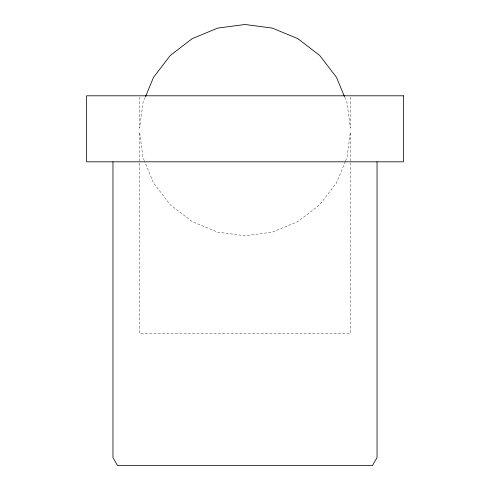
<?xml version="1.0" encoding="UTF-8"?>
<svg xmlns="http://www.w3.org/2000/svg" width="490" height="490" viewBox="0 0 490 490"><rect width="100%" height="100%" fill="white"/><g stroke="black" fill="none" stroke-linecap="round" stroke-linejoin="round"><path stroke-width="0.37" stroke-dasharray="2.45 1.84" d="M145.254 97.283L142.97 102.79L139.638 128.123L139.638 96.548M345.321 161.596L336.477 182.942L319.688 204.82L297.816 221.609L272.336 232.156L245 235.757L217.664 232.156L192.184 221.609L170.312 204.82L153.523 182.942L144.679 161.596M345.603 160.91L347.03 157.468L350.362 132.135L350.362 333.463L139.638 333.463L139.638 132.135L142.97 157.468L144.397 160.91M344.746 97.283L347.03 102.79L350.362 128.123L350.362 96.548"/><path stroke-width="0.73" d="M145.536 96.591L153.523 77.316L170.312 55.437L192.184 38.649L217.664 28.102L245 24.5L272.336 28.102L297.816 38.649L319.688 55.437L336.477 77.316L344.464 96.591M377.037 161.816L377.037 457.58L372.461 465.5L117.539 465.5L112.963 457.58L112.963 161.816M403.442 95.801L86.558 95.801L86.558 161.816L403.442 161.816L403.442 95.801"/></g></svg>
